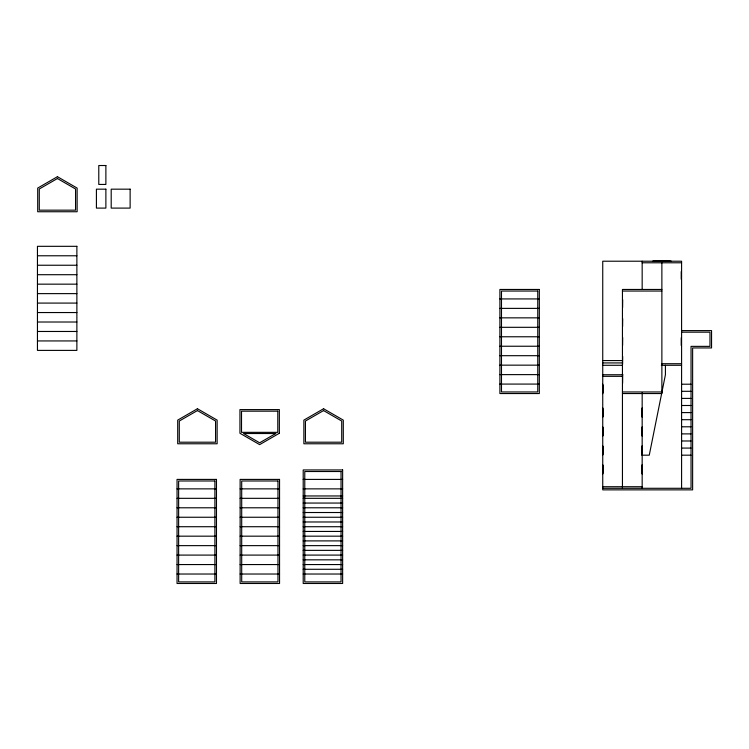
<?xml version="1.0" encoding="UTF-8"?>
<svg xmlns="http://www.w3.org/2000/svg" width="749" height="749" viewBox="0 0 749 749"><rect width="100%" height="100%" fill="white"/><g stroke="black" fill="none" stroke-linecap="round" stroke-linejoin="round"><path stroke-width="1.12" d="M37.45 255.774L76.875 255.774M653.203 261.364L670.552 261.364M653.203 261.448L670.552 261.448M642.165 262.787L681.59 262.787M37.45 265.24L76.875 265.24M37.45 274.705L76.875 274.705M37.45 284.161L76.875 284.161M661.873 289.46L622.447 289.46L622.447 488.292M622.447 291.043L661.873 291.043M37.45 293.627L76.875 293.627M499.901 298.926L539.327 298.926M37.45 303.083L76.875 303.083M499.901 308.382L539.327 308.382M37.45 312.548L76.875 312.548M499.901 317.848L539.327 317.848M37.45 322.014L76.875 322.014M499.901 327.313L539.327 327.313M681.59 330.599L711.55 330.599L711.55 347.939L692.628 347.939L692.628 489.865L602.739 489.865L602.739 261.214L681.59 261.214L681.59 488.292M37.45 331.47L76.875 331.47M681.59 332.172L709.977 332.172L709.977 346.366L691.046 346.366L691.046 488.292L602.739 488.292M499.901 336.769L539.327 336.769M37.45 340.935L76.875 340.935M499.901 346.235L539.327 346.235M499.901 355.691L539.327 355.691M602.739 360.559L622.447 360.559M602.739 362.928L622.447 362.928M661.873 363.714L681.59 363.714M499.901 365.156L539.327 365.156M602.739 365.287L622.475 365.287M661.32 365.287L681.59 365.287M499.901 374.622L539.327 374.622M602.739 374.753L622.999 374.753M602.739 376.326L622.447 376.326M499.901 384.078L539.327 384.078M602.739 384.209L602.739 393.674M681.59 384.209L691.046 384.209M681.59 391.306L691.046 391.306M622.447 391.961L661.873 391.961M622.447 393.543L661.873 393.543L661.873 261.214M681.59 398.402L691.046 398.402M681.59 405.499L691.046 405.499M602.739 407.868L602.739 417.333M642.165 407.868L642.165 417.333M681.59 412.596L691.046 412.596M681.59 419.693L691.046 419.693M602.739 426.79L602.739 436.255M642.165 426.79L642.165 436.255M681.59 426.79L691.046 426.79M681.59 433.886L691.046 433.886M681.59 440.983L691.046 440.983M602.739 445.711L602.739 455.177M642.165 445.711L641.771 455.177L649.261 455.177L665.421 374.753L665.421 365.287M681.59 448.08L691.046 448.08M681.59 455.177L691.046 455.177M602.739 464.642L602.739 474.098M642.165 464.642L642.165 474.098M303.205 479.407L342.63 479.407M602.739 486.719L642.165 486.719M177.045 488.863L216.47 488.863M240.129 488.863L279.546 488.863M303.205 488.863L342.63 488.863M303.205 495.96L342.63 495.96M177.045 498.328L216.47 498.328M240.129 498.328L279.546 498.328M303.205 498.328L342.63 498.328M303.205 503.056L342.63 503.056M177.045 507.785L216.47 507.785M240.129 507.785L279.546 507.785M303.205 507.785L342.63 507.785M303.205 512.522L342.63 512.522M177.045 517.25L216.47 517.25M240.129 517.25L279.546 517.25M303.205 517.25L342.63 517.25M303.205 521.978L342.63 521.978M177.045 526.716L216.47 526.716M240.129 526.716L279.546 526.716M303.205 526.716L342.63 526.716M303.205 531.444L342.63 531.444M177.045 536.172L216.47 536.172M240.129 536.172L279.546 536.172M303.205 536.172L342.63 536.172M303.205 540.9L342.63 540.9M177.045 545.637L216.47 545.637M240.129 545.637L279.546 545.637M303.205 545.637L342.63 545.637M303.205 550.365L342.63 550.365M177.045 555.093L216.47 555.093M240.129 555.093L279.546 555.093M303.205 555.093L342.63 555.093M303.205 559.831L342.63 559.831M177.045 564.559L216.47 564.559M240.129 564.559L279.546 564.559M303.205 564.559L342.63 564.559M303.205 569.287L342.63 569.287M177.045 574.024L216.47 574.024M240.129 574.024L279.546 574.024M303.205 574.024L342.63 574.024M681.431 271.456L681.431 279.349M681.431 337.696L681.431 345.579M681.347 271.456L681.347 279.349M681.347 337.696L681.347 345.579M671.338 261.214L652.416 261.214M642.165 261.214L642.165 289.47M642.165 392.598L642.165 488.292M642.005 408.654L642.005 416.538M641.93 427.576L642.005 435.469M641.93 446.507L642.005 454.39M642.005 465.429L642.005 473.312M622.691 299.712L622.606 307.596M622.691 318.634L622.606 326.517M622.691 337.556L622.606 345.448M622.691 356.487L622.606 364.37M622.691 375.408L622.606 383.291M602.898 385.005L602.898 392.888M602.898 408.654L602.973 416.538M602.973 427.576L602.973 435.469M602.973 446.507L602.898 454.39M602.973 465.429L602.898 473.312M57.42 176.698L37.703 188.083L37.703 211.742L77.128 211.742L77.128 188.083L57.42 176.698M57.42 178.524L39.285 188.991L39.285 210.16L75.555 210.16L75.555 188.991L57.42 178.524M197.427 408.739L177.71 420.123L177.71 443.773L217.135 443.773L217.135 420.123L197.427 408.739M197.427 410.564L179.292 421.032L179.292 442.2L215.562 442.2L215.562 421.032L197.427 410.564M275.735 433.521L259.65 442.809L243.565 433.521L275.735 433.521M279.358 433.25L259.65 444.634L239.942 433.25L239.942 409.6L279.358 409.6L279.358 433.25M323.577 408.739L303.869 420.123L303.869 443.773L343.295 443.773L343.295 420.123L323.577 408.739M323.577 410.564L305.442 421.032L305.442 442.2L341.713 442.2L341.713 421.032L323.577 410.564M105.881 165.52L98.784 165.52L98.784 184.441L105.881 184.441L105.881 165.52M105.881 189.169L96.415 189.169L96.415 208.1L105.881 208.1L105.881 189.169M130.129 189.169L111.198 189.169L111.198 208.1L130.129 208.1L130.129 189.169M76.875 246.318L37.45 246.318L37.45 350.392L76.875 350.392L76.875 246.318M539.327 289.46L499.901 289.46L499.901 393.543L539.327 393.543L539.327 289.46M537.754 291.043L501.484 291.043L501.484 391.961L537.754 391.961L537.754 291.043M277.785 411.173L241.515 411.173L241.515 432.342L277.785 432.342L277.785 411.173M342.63 469.941L303.205 469.941L303.205 583.48L342.63 583.48L342.63 469.941M341.048 471.514L304.777 471.514L304.777 581.907L341.048 581.907L341.048 471.514M216.47 479.407L177.045 479.407L177.045 583.48L216.47 583.48L216.47 479.407M279.546 479.407L240.129 479.407L240.129 583.48L279.546 583.48L279.546 479.407M214.897 480.98L178.627 480.98L178.627 581.907L214.897 581.907L214.897 480.98M277.973 480.98L241.702 480.98L241.702 581.907L277.973 581.907L277.973 480.98"/></g></svg>
